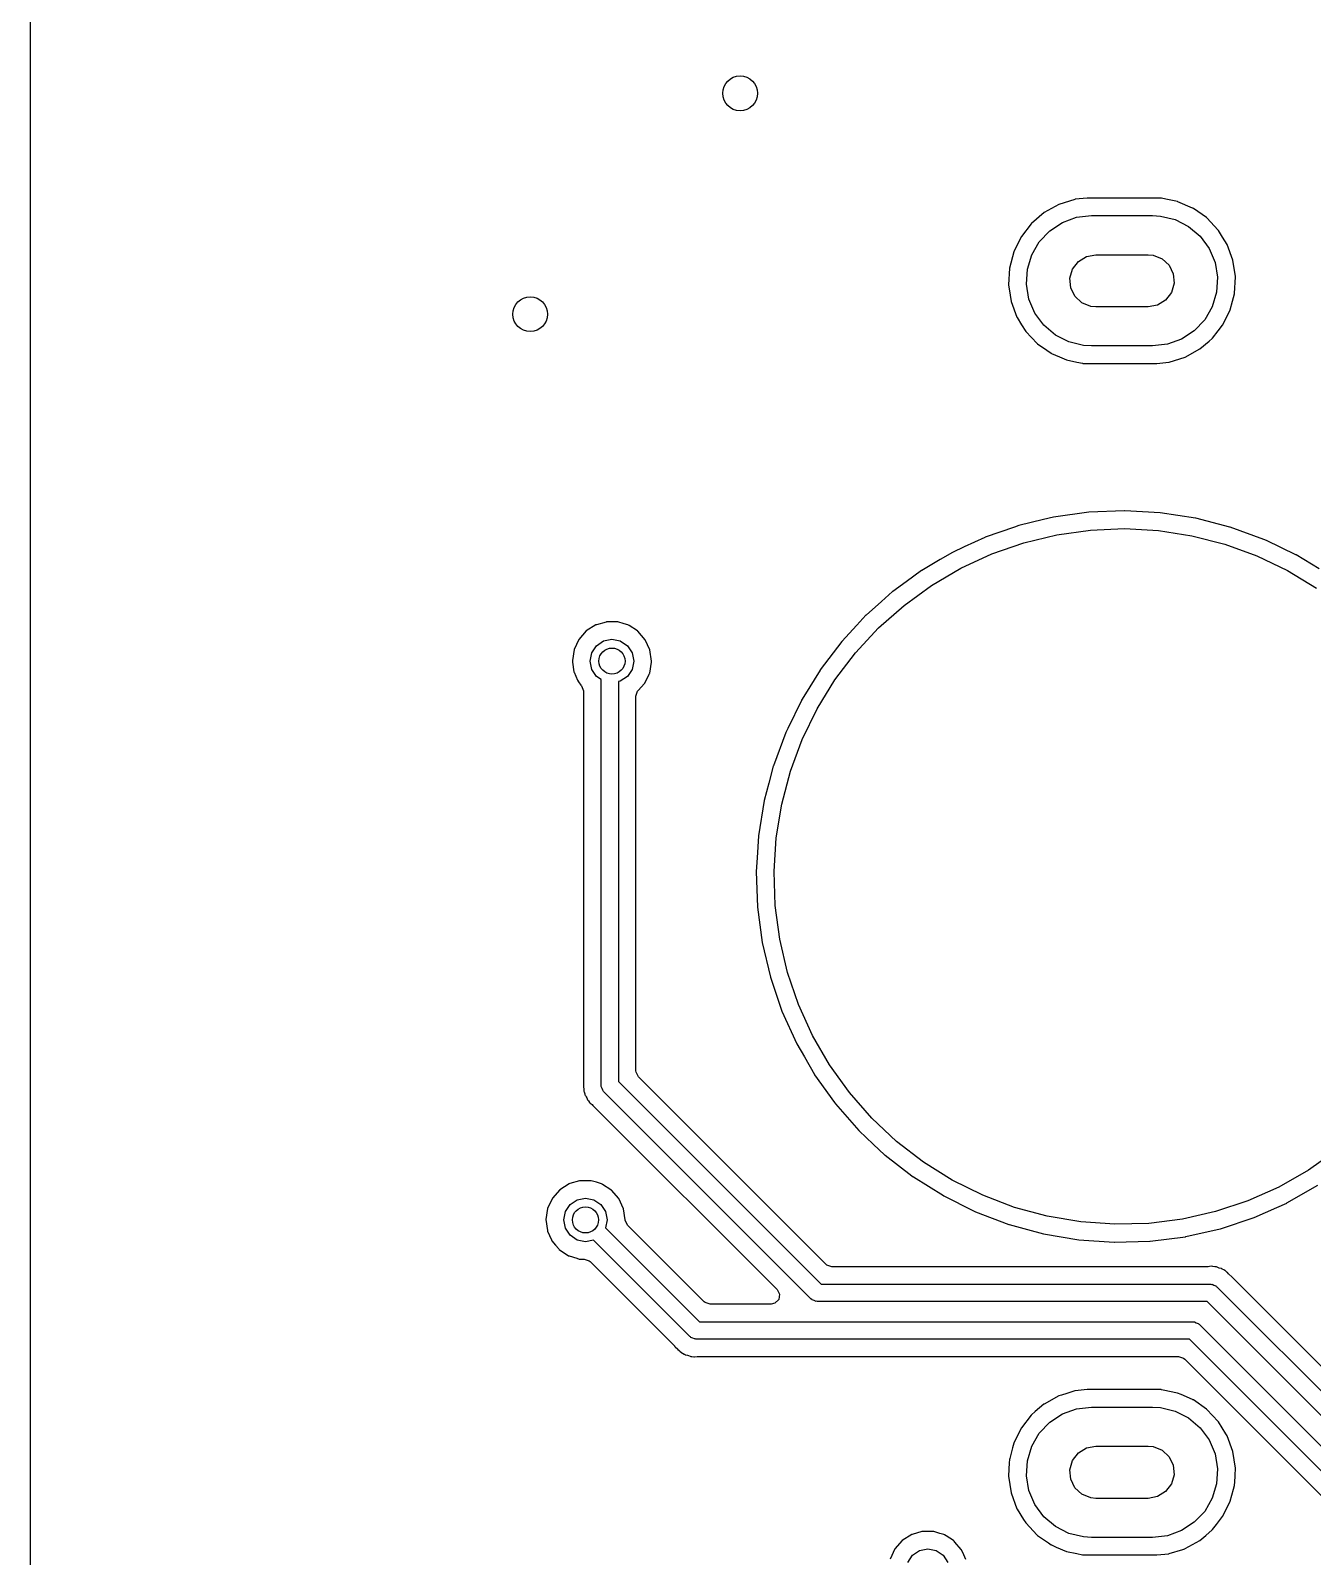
# Model space of a CAD drawing. Extents: x 0.04 to 2.01, y 0.04 to 5.04.
# Drawn here: x 0.037 to 0.618, y 2.222 to 2.912 of the extents above; entities that cross this region are included whole.
import ezdxf

# ---------------------------------------------------------------- set-up
doc = ezdxf.new("R2010")
doc.units = 0
doc.header["$MEASUREMENT"] = 0
doc.layers.add('BLACK', color=7, linetype='CONTINUOUS')

msp = doc.modelspace()

# ---------------------------------------------------------------- linework, layer by layer
at = {"layer": 'BLACK', "linetype": 'CONTINUOUS'}
for p, q in [((0.037421, 0.04722), (0.037421, 3.85916)), ((0.502899, 2.83379), (0.49625, 2.8301)), ((0.510153, 2.83606), (0.502899, 2.83379)), ((0.510349, 2.83608), (0.510153, 2.83606)), ((0.515718, 2.83662), (0.510349, 2.83608)), ((0.510349, 2.83608), (0.510349, 2.83608)), ((0.515719, 2.83662), (0.515718, 2.83662)), ((0.515817, 2.83663), (0.515719, 2.83662)), ((0.548958, 2.83663), (0.515817, 2.83663)), ((0.549207, 2.83662), (0.548958, 2.83663)), ((0.549354, 2.83659), (0.549207, 2.83662)), ((0.551341, 2.83618), (0.549354, 2.83659)), ((0.549354, 2.83659), (0.549354, 2.83659)), ((0.556649, 2.83507), (0.551341, 2.83618)), ((0.55683, 2.83499), (0.556649, 2.83507)), ((0.563445, 2.83213), (0.55683, 2.83499)), ((0.55683, 2.83499), (0.55683, 2.83499)), ((0.49625, 2.8301), (0.490477, 2.82515)), ((0.498776, 2.82187), (0.504495, 2.82561)), ((0.504495, 2.82561), (0.510924, 2.82795)), ((0.510924, 2.82795), (0.517717, 2.82874)), ((0.517717, 2.82874), (0.545276, 2.82874)), ((0.545276, 2.82874), (0.548925, 2.82851)), ((0.548925, 2.82851), (0.555568, 2.82689)), ((0.555568, 2.82689), (0.561659, 2.82378)), ((0.563626, 2.83205), (0.563445, 2.83213)), ((0.563445, 2.83213), (0.563445, 2.83213)), ((0.563788, 2.83193), (0.563626, 2.83205)), ((0.569692, 2.8278), (0.563788, 2.83193)), ((0.569854, 2.82769), (0.569692, 2.8278)), ((0.569692, 2.8278), (0.569692, 2.8278)), ((0.575077, 2.82216), (0.569854, 2.82769)), ((0.485818, 2.81915), (0.482461, 2.81232)), ((0.485939, 2.8193), (0.485818, 2.81915)), ((0.490356, 2.825), (0.485939, 2.8193)), ((0.485939, 2.8193), (0.485939, 2.8193)), ((0.490477, 2.82515), (0.490356, 2.825)), ((0.494073, 2.8169), (0.498776, 2.82187)), ((0.561659, 2.82378), (0.566871, 2.81935)), ((0.566871, 2.81935), (0.570924, 2.81384)), ((0.575181, 2.82199), (0.575077, 2.82216)), ((0.577058, 2.81897), (0.575181, 2.82199)), ((0.575181, 2.82199), (0.575181, 2.82199)), ((0.579083, 2.8157), (0.577058, 2.81897)), ((0.482461, 2.81232), (0.480545, 2.80497)), ((0.490638, 2.81099), (0.494073, 2.8169)), ((0.570924, 2.81384), (0.573602, 2.80755)), ((0.581708, 2.80857), (0.579083, 2.8157)), ((0.480545, 2.80497), (0.480147, 2.79738)), ((0.488656, 2.80444), (0.490638, 2.81099)), ((0.509133, 2.80452), (0.511751, 2.80796)), ((0.511751, 2.80796), (0.515433, 2.81023)), ((0.515433, 2.81023), (0.519685, 2.81102)), ((0.519685, 2.81102), (0.543307, 2.81102)), ((0.543307, 2.81102), (0.545601, 2.8108)), ((0.545601, 2.8108), (0.549618, 2.8092)), ((0.549618, 2.8092), (0.552789, 2.80625)), ((0.552789, 2.80625), (0.554689, 2.80237)), ((0.573602, 2.80755), (0.57476, 2.80081)), ((0.582546, 2.80302), (0.581708, 2.80857)), ((0.488232, 2.79762), (0.488656, 2.80444)), ((0.50793, 2.80037), (0.509133, 2.80452)), ((0.508304, 2.79606), (0.50793, 2.80037)), ((0.555062, 2.79806), (0.553859, 2.79391)), ((0.554689, 2.80237), (0.555062, 2.79806)), ((0.57476, 2.80081), (0.574336, 2.79398)), ((0.582447, 2.79346), (0.582845, 2.80105)), ((0.582809, 2.80129), (0.582546, 2.80302)), ((0.582845, 2.80105), (0.582809, 2.80129)), ((0.480147, 2.79738), (0.480177, 2.79718)), ((0.480177, 2.79718), (0.480421, 2.79556)), ((0.480177, 2.79718), (0.480177, 2.79718)), ((0.480421, 2.79556), (0.481284, 2.78986)), ((0.48939, 2.79088), (0.488232, 2.79762)), ((0.492068, 2.78458), (0.48939, 2.79088)), ((0.510203, 2.79217), (0.508304, 2.79606)), ((0.513374, 2.78923), (0.510203, 2.79217)), ((0.553859, 2.79391), (0.551241, 2.79046)), ((0.574336, 2.79398), (0.572354, 2.78744)), ((0.58156, 2.79005), (0.582397, 2.79327)), ((0.582397, 2.79327), (0.582447, 2.79346)), ((0.582397, 2.79327), (0.582397, 2.79327)), ((0.481284, 2.78986), (0.483909, 2.78272)), ((0.496121, 2.77907), (0.492068, 2.78458)), ((0.517391, 2.78763), (0.513374, 2.78923)), ((0.519685, 2.7874), (0.517391, 2.78763)), ((0.543307, 2.7874), (0.519685, 2.7874)), ((0.547559, 2.78819), (0.543307, 2.7874)), ((0.551241, 2.79046), (0.547559, 2.78819)), ((0.572354, 2.78744), (0.568919, 2.78152)), ((0.577174, 2.77928), (0.580531, 2.7861)), ((0.580531, 2.7861), (0.58156, 2.79005)), ((0.483909, 2.78272), (0.484013, 2.78256)), ((0.484013, 2.78256), (0.484013, 2.78256)), ((0.484013, 2.78256), (0.486044, 2.77928)), ((0.486044, 2.77928), (0.487915, 2.77626)), ((0.501333, 2.77465), (0.496121, 2.77907)), ((0.568919, 2.78152), (0.564216, 2.77656)), ((0.575033, 2.77652), (0.577053, 2.77912)), ((0.577053, 2.77912), (0.577054, 2.77912)), ((0.577054, 2.77912), (0.577174, 2.77928)), ((0.487915, 2.77626), (0.493139, 2.77074)), ((0.493139, 2.77074), (0.4933, 2.77063)), ((0.4933, 2.77063), (0.4933, 2.77063)), ((0.4933, 2.77063), (0.497407, 2.76775)), ((0.507424, 2.77154), (0.501333, 2.77465)), ((0.514067, 2.76991), (0.507424, 2.77154)), ((0.552068, 2.77048), (0.545276, 2.76969)), ((0.558497, 2.77281), (0.552068, 2.77048)), ((0.564216, 2.77656), (0.558497, 2.77281)), ((0.566743, 2.76833), (0.570959, 2.77194)), ((0.570959, 2.77194), (0.572365, 2.77314)), ((0.572365, 2.77314), (0.572515, 2.77327)), ((0.572365, 2.77314), (0.572365, 2.77314)), ((0.572515, 2.77327), (0.575033, 2.77652)), ((0.497407, 2.76775), (0.499366, 2.76638)), ((0.499366, 2.76638), (0.499547, 2.7663)), ((0.499547, 2.7663), (0.499547, 2.7663)), ((0.499547, 2.7663), (0.503162, 2.76474)), ((0.503162, 2.76474), (0.506343, 2.76336)), ((0.506343, 2.76336), (0.511094, 2.76237)), ((0.517717, 2.76969), (0.514067, 2.76991)), ((0.545276, 2.76969), (0.517717, 2.76969)), ((0.552839, 2.76237), (0.560093, 2.76464)), ((0.560093, 2.76464), (0.566743, 2.76833)), ((0.511094, 2.76237), (0.513638, 2.76184)), ((0.513638, 2.76184), (0.513638, 2.76184)), ((0.513638, 2.76184), (0.513785, 2.7618)), ((0.513785, 2.7618), (0.514034, 2.76179)), ((0.514034, 2.76179), (0.547176, 2.76179)), ((0.547176, 2.76179), (0.547274, 2.7618)), ((0.547274, 2.7618), (0.552643, 2.76235)), ((0.547274, 2.7618), (0.547274, 2.7618)), ((0.552643, 2.76235), (0.552839, 2.76237)), ((0.552643, 2.76235), (0.552643, 2.76235)), ((0.51649, 2.69442), (0.500471, 2.69217)), ((0.532652, 2.6951), (0.51649, 2.69442)), ((0.532747, 2.69509), (0.532652, 2.6951)), ((0.548708, 2.6942), (0.532747, 2.69509)), ((0.532747, 2.69509), (0.532747, 2.69509)), ((0.548803, 2.69419), (0.548708, 2.6942)), ((0.548708, 2.6942), (0.548708, 2.6942)), ((0.564789, 2.69172), (0.548803, 2.69419)), ((0.482897, 2.68772), (0.469561, 2.68308)), ((0.484748, 2.68836), (0.482897, 2.68772)), ((0.48484, 2.68839), (0.484748, 2.68836)), ((0.49598, 2.69108), (0.48484, 2.68839)), ((0.48484, 2.68839), (0.48484, 2.68839)), ((0.500471, 2.69217), (0.49598, 2.69108)), ((0.564881, 2.6917), (0.564789, 2.69172)), ((0.580366, 2.68772), (0.564881, 2.6917)), ((0.580457, 2.6877), (0.580366, 2.68772)), ((0.580366, 2.68772), (0.580366, 2.68772)), ((0.595658, 2.68216), (0.580457, 2.6877)), ((0.469385, 2.683), (0.460052, 2.67869)), ((0.469471, 2.68304), (0.469385, 2.683)), ((0.469561, 2.68308), (0.469471, 2.68304)), ((0.469561, 2.68308), (0.469561, 2.68308)), ((0.472503, 2.67554), (0.487033, 2.6806)), ((0.487033, 2.6806), (0.501987, 2.68422)), ((0.501987, 2.68422), (0.517223, 2.68636)), ((0.517223, 2.68636), (0.532595, 2.687)), ((0.532595, 2.687), (0.547957, 2.68615)), ((0.547957, 2.68615), (0.563162, 2.68379)), ((0.563162, 2.68379), (0.578064, 2.67997)), ((0.595745, 2.68212), (0.595658, 2.68216)), ((0.596865, 2.68159), (0.595745, 2.68212)), ((0.595745, 2.68212), (0.595745, 2.68212)), ((0.610247, 2.67517), (0.596865, 2.68159)), ((0.454787, 2.67626), (0.449164, 2.67296)), ((0.460052, 2.67869), (0.454787, 2.67626)), ((0.458536, 2.66909), (0.472503, 2.67554)), ((0.578064, 2.67997), (0.592522, 2.6747)), ((0.592522, 2.6747), (0.606398, 2.66805)), ((0.610328, 2.67512), (0.610247, 2.67517)), ((0.620738, 2.66882), (0.610328, 2.67512)), ((0.610328, 2.67512), (0.610328, 2.67512)), ((0.440757, 2.66802), (0.433729, 2.66291)), ((0.440758, 2.66802), (0.440757, 2.66802)), ((0.440834, 2.66807), (0.440758, 2.66802)), ((0.440916, 2.66812), (0.440834, 2.66807)), ((0.449164, 2.67296), (0.440916, 2.66812)), ((0.440916, 2.66812), (0.440916, 2.66812)), ((0.445266, 2.6613), (0.458536, 2.66909)), ((0.606398, 2.66805), (0.619558, 2.66008)), ((0.433729, 2.66291), (0.427747, 2.65857)), ((0.432818, 2.65226), (0.445266, 2.6613)), ((0.422655, 2.65404), (0.41565, 2.64783)), ((0.427676, 2.6585), (0.422655, 2.65404)), ((0.427747, 2.65857), (0.427676, 2.6585)), ((0.415586, 2.64776), (0.411426, 2.64326)), ((0.41565, 2.64783), (0.415586, 2.64776)), ((0.415586, 2.64776), (0.415586, 2.64776)), ((0.421313, 2.64204), (0.432818, 2.65226)), ((0.289009, 2.6407), (0.285646, 2.63689)), ((0.293305, 2.64341), (0.289009, 2.6407)), ((0.293572, 2.64349), (0.293305, 2.64341)), ((0.297923, 2.64473), (0.293572, 2.64349)), ((0.293572, 2.64349), (0.293572, 2.64349)), ((0.29819, 2.64481), (0.297923, 2.64473)), ((0.297923, 2.64473), (0.297923, 2.64473)), ((0.298468, 2.64481), (0.29819, 2.64481)), ((0.300254, 2.6448), (0.298468, 2.64481)), ((0.303271, 2.64478), (0.300254, 2.6448)), ((0.306186, 2.6439), (0.303271, 2.64478)), ((0.307872, 2.6434), (0.306186, 2.6439)), ((0.308138, 2.64332), (0.307872, 2.6434)), ((0.307872, 2.6434), (0.307872, 2.6434)), ((0.308371, 2.64317), (0.308138, 2.64332)), ((0.312168, 2.64071), (0.308371, 2.64317)), ((0.312401, 2.64056), (0.312168, 2.64071)), ((0.312168, 2.64071), (0.312168, 2.64071)), ((0.315718, 2.63671), (0.312401, 2.64056)), ((0.411426, 2.64326), (0.404659, 2.63596)), ((0.410859, 2.63075), (0.421313, 2.64204)), ((0.283486, 2.63229), (0.282705, 2.62727)), ((0.285646, 2.63689), (0.283486, 2.63229)), ((0.291529, 2.63082), (0.293662, 2.63401)), ((0.293662, 2.63401), (0.296855, 2.63615)), ((0.296855, 2.63615), (0.300622, 2.6369)), ((0.300622, 2.6369), (0.304389, 2.63615)), ((0.304389, 2.63615), (0.307582, 2.63401)), ((0.307582, 2.63401), (0.309715, 2.63082)), ((0.31782, 2.63208), (0.315718, 2.63671)), ((0.318541, 2.62706), (0.31782, 2.63208)), ((0.404602, 2.63588), (0.396859, 2.62568)), ((0.404659, 2.63596), (0.404602, 2.63588)), ((0.404602, 2.63588), (0.404602, 2.63588)), ((0.282705, 2.62727), (0.282741, 2.627)), ((0.282741, 2.627), (0.282741, 2.627)), ((0.282741, 2.627), (0.282791, 2.62662)), ((0.282791, 2.62662), (0.283364, 2.62224)), ((0.29078, 2.62706), (0.291529, 2.63082)), ((0.291529, 2.62329), (0.29078, 2.62706)), ((0.309715, 2.63082), (0.310465, 2.62706)), ((0.310465, 2.62706), (0.309715, 2.62329)), ((0.317692, 2.62161), (0.318535, 2.62662)), ((0.318535, 2.62662), (0.318541, 2.62706)), ((0.396859, 2.62568), (0.394879, 2.62307)), ((0.401557, 2.6185), (0.410859, 2.63075)), ((0.283364, 2.62224), (0.283475, 2.62198)), ((0.283475, 2.62198), (0.283475, 2.62198)), ((0.283475, 2.62198), (0.285045, 2.61842)), ((0.285045, 2.61842), (0.28541, 2.61759)), ((0.293662, 2.6201), (0.291529, 2.62329)), ((0.295685, 2.61874), (0.293662, 2.6201)), ((0.295685, 2.43506), (0.295685, 2.61874)), ((0.307582, 2.6201), (0.304389, 2.61796)), ((0.309715, 2.62329), (0.307582, 2.6201)), ((0.315477, 2.61704), (0.317429, 2.62106)), ((0.317429, 2.62106), (0.317571, 2.62136)), ((0.317571, 2.62136), (0.317692, 2.62161)), ((0.317571, 2.62136), (0.317571, 2.62136)), ((0.394829, 2.62299), (0.387471, 2.61103)), ((0.393495, 2.60539), (0.401557, 2.6185)), ((0.394879, 2.62307), (0.394829, 2.62299)), ((0.28541, 2.61759), (0.286564, 2.61621)), ((0.286564, 2.61621), (0.286877, 2.61584)), ((0.286877, 2.61584), (0.287782, 2.61361)), ((0.287782, 2.61361), (0.287791, 2.61333)), ((0.287791, 2.61333), (0.287791, 2.43716)), ((0.304389, 2.61796), (0.303559, 2.6178)), ((0.303559, 2.6178), (0.303559, 2.43669)), ((0.311453, 2.61109), (0.312197, 2.61338)), ((0.312197, 2.61338), (0.312461, 2.6137)), ((0.312461, 2.6137), (0.315291, 2.61683)), ((0.315291, 2.61683), (0.315477, 2.61704)), ((0.315291, 2.61683), (0.315291, 2.61683)), ((0.311453, 2.44157), (0.311453, 2.61109)), ((0.386361, 2.60921), (0.380211, 2.5966)), ((0.386403, 2.60929), (0.386361, 2.60921)), ((0.386361, 2.60921), (0.386361, 2.60921)), ((0.387471, 2.61103), (0.386403, 2.60929)), ((0.38675, 2.59157), (0.393495, 2.60539)), ((0.379312, 2.59475), (0.373673, 2.57959)), ((0.380211, 2.5966), (0.379312, 2.59475)), ((0.381387, 2.57714), (0.38675, 2.59157)), ((0.373649, 2.5795), (0.371594, 2.57172)), ((0.373673, 2.57959), (0.373649, 2.5795)), ((0.373649, 2.5795), (0.373649, 2.5795)), ((0.377457, 2.56227), (0.381387, 2.57714)), ((0.371594, 2.57172), (0.369541, 2.56395)), ((0.369541, 2.56395), (0.366954, 2.54798)), ((0.374997, 2.54708), (0.377457, 2.56227)), ((0.366948, 2.54789), (0.366326, 2.538)), ((0.366949, 2.54789), (0.366948, 2.54789)), ((0.366954, 2.54798), (0.366949, 2.54789)), ((0.374031, 2.53173), (0.374997, 2.54708)), ((0.366326, 2.538), (0.365939, 2.53184)), ((0.365939, 2.53184), (0.366503, 2.51567)), ((0.374568, 2.51635), (0.374031, 2.53173)), ((0.366503, 2.51567), (0.368643, 2.49964)), ((0.376603, 2.5011), (0.374568, 2.51635)), ((0.380116, 2.48612), (0.376603, 2.5011)), ((0.368643, 2.49964), (0.372337, 2.48389)), ((0.372337, 2.48389), (0.37755, 2.46858)), ((0.385075, 2.47156), (0.380116, 2.48612)), ((0.37755, 2.46858), (0.384232, 2.45384)), ((0.391431, 2.45754), (0.385075, 2.47156)), ((0.384232, 2.45384), (0.38428, 2.45376)), ((0.38428, 2.45376), (0.38428, 2.45376)), ((0.38428, 2.45376), (0.387706, 2.44783)), ((0.399123, 2.44422), (0.391431, 2.45754)), ((0.387706, 2.44783), (0.392321, 2.43984)), ((0.311501, 2.44096), (0.311453, 2.44157)), ((0.312594, 2.43881), (0.311501, 2.44096)), ((0.397381, 2.35403), (0.312594, 2.43881)), ((0.392321, 2.43984), (0.392376, 2.43976)), ((0.392376, 2.43976), (0.392376, 2.43976)), ((0.392376, 2.43976), (0.401306, 2.42728)), ((0.40808, 2.43171), (0.399123, 2.44422)), ((0.287779, 2.437), (0.287716, 2.43681)), ((0.287716, 2.43681), (0.287729, 2.43645)), ((0.287729, 2.43645), (0.287789, 2.43487)), ((0.287791, 2.43716), (0.287779, 2.437)), ((0.287789, 2.43487), (0.287791, 2.43472)), ((0.287791, 2.43472), (0.287791, 2.43395)), ((0.287791, 2.43395), (0.287824, 2.43378)), ((0.287824, 2.43378), (0.287837, 2.43358)), ((0.287837, 2.43358), (0.287881, 2.43241)), ((0.287881, 2.43241), (0.288023, 2.43208)), ((0.288023, 2.43208), (0.288023, 2.43208)), ((0.288023, 2.43208), (0.28806, 2.43199)), ((0.28806, 2.43199), (0.28831, 2.43117)), ((0.295783, 2.43475), (0.295685, 2.43506)), ((0.295734, 2.43444), (0.295783, 2.43475)), ((0.296152, 2.43362), (0.295734, 2.43444)), ((0.296437, 2.43274), (0.296152, 2.43362)), ((0.296694, 2.43255), (0.296437, 2.43274)), ((0.296838, 2.43227), (0.296694, 2.43255)), ((0.390838, 2.33827), (0.296838, 2.43227)), ((0.303559, 2.43669), (0.395253, 2.34499)), ((0.418214, 2.42013), (0.40808, 2.43171)), ((0.28831, 2.43117), (0.288393, 2.43072)), ((0.288393, 2.43072), (0.288582, 2.43042)), ((0.288582, 2.43042), (0.288944, 2.42983)), ((0.288944, 2.42983), (0.289207, 2.42932)), ((0.289207, 2.42932), (0.289621, 2.42836)), ((0.289621, 2.42836), (0.289779, 2.42817)), ((0.289779, 2.42817), (0.28995, 2.428)), ((0.28995, 2.428), (0.290512, 2.42728)), ((0.290512, 2.42728), (0.290706, 2.42697)), ((0.290706, 2.42697), (0.291621, 2.42627)), ((0.291621, 2.42627), (0.292017, 2.42593)), ((0.292017, 2.42593), (0.375406, 2.34254)), ((0.401306, 2.42728), (0.401737, 2.42668)), ((0.401737, 2.42668), (0.412392, 2.41451)), ((0.42943, 2.4096), (0.418214, 2.42013)), ((0.412392, 2.41451), (0.412462, 2.41445)), ((0.412462, 2.41445), (0.412462, 2.41445)), ((0.412462, 2.41445), (0.418878, 2.40842)), ((0.418878, 2.40842), (0.424185, 2.40344)), ((0.44162, 2.40021), (0.42943, 2.4096)), ((0.628451, 2.40543), (0.615878, 2.39656)), ((0.424185, 2.40344), (0.42426, 2.40338)), ((0.42426, 2.40338), (0.42426, 2.40338)), ((0.42426, 2.40338), (0.43636, 2.39406)), ((0.454668, 2.39206), (0.44162, 2.40021)), ((0.281305, 2.39041), (0.277009, 2.3877)), ((0.281572, 2.39049), (0.281305, 2.39041)), ((0.285923, 2.39173), (0.281572, 2.39049)), ((0.281572, 2.39049), (0.281572, 2.39049)), ((0.28619, 2.39181), (0.285923, 2.39173)), ((0.285923, 2.39173), (0.285923, 2.39173)), ((0.286468, 2.39181), (0.28619, 2.39181)), ((0.288254, 2.3918), (0.286468, 2.39181)), ((0.291271, 2.39178), (0.288254, 2.3918)), ((0.293577, 2.39109), (0.291271, 2.39178)), ((0.295872, 2.3904), (0.293577, 2.39109)), ((0.296138, 2.39032), (0.295872, 2.3904)), ((0.295872, 2.3904), (0.295872, 2.3904)), ((0.296371, 2.39017), (0.296138, 2.39032)), ((0.300168, 2.38771), (0.296371, 2.39017)), ((0.43636, 2.39406), (0.437001, 2.39357)), ((0.437001, 2.39357), (0.437082, 2.39352)), ((0.437082, 2.39352), (0.450639, 2.38505)), ((0.468449, 2.38522), (0.454668, 2.39206)), ((0.615878, 2.39656), (0.6025, 2.38896)), ((0.273646, 2.38389), (0.271486, 2.37929)), ((0.277009, 2.3877), (0.273646, 2.38389)), ((0.284855, 2.38315), (0.288622, 2.3839)), ((0.288622, 2.3839), (0.292389, 2.38315)), ((0.300401, 2.38756), (0.300168, 2.38771)), ((0.300168, 2.38771), (0.300168, 2.38771)), ((0.303718, 2.38371), (0.300401, 2.38756)), ((0.30582, 2.37908), (0.303718, 2.38371)), ((0.450639, 2.38505), (0.450639, 2.38505)), ((0.450639, 2.38505), (0.450719, 2.38499)), ((0.450719, 2.38499), (0.450805, 2.38495)), ((0.450805, 2.38495), (0.450805, 2.38495)), ((0.450805, 2.38495), (0.464328, 2.37824)), ((0.482832, 2.37975), (0.468449, 2.38522)), ((0.6025, 2.38896), (0.588445, 2.3827)), ((0.606149, 2.38174), (0.620215, 2.38973)), ((0.271486, 2.37929), (0.270705, 2.37427)), ((0.27878, 2.37406), (0.279529, 2.37782)), ((0.279529, 2.37782), (0.281662, 2.38101)), ((0.281662, 2.38101), (0.284855, 2.38315)), ((0.292389, 2.38315), (0.295582, 2.38101)), ((0.295582, 2.38101), (0.297715, 2.37782)), ((0.297715, 2.37782), (0.298465, 2.37406)), ((0.306541, 2.37406), (0.30582, 2.37908)), ((0.464328, 2.37824), (0.465209, 2.3778)), ((0.465209, 2.3778), (0.480331, 2.37206)), ((0.497679, 2.37572), (0.482832, 2.37975)), ((0.573846, 2.37785), (0.558842, 2.37444)), ((0.588445, 2.3827), (0.573846, 2.37785)), ((0.591371, 2.37516), (0.60162, 2.37972)), ((0.60162, 2.37972), (0.606063, 2.3817)), ((0.606063, 2.3817), (0.606149, 2.38174)), ((0.606063, 2.3817), (0.606063, 2.3817)), ((0.270705, 2.37427), (0.271364, 2.36924)), ((0.279529, 2.37029), (0.27878, 2.37406)), ((0.281662, 2.3671), (0.279529, 2.37029)), ((0.298465, 2.37406), (0.297755, 2.37049)), ((0.297755, 2.37049), (0.340253, 2.32799)), ((0.30654, 2.37404), (0.306541, 2.37406)), ((0.306555, 2.37391), (0.30654, 2.37404)), ((0.307649, 2.37176), (0.306555, 2.37391)), ((0.342381, 2.33703), (0.307649, 2.37176)), ((0.480331, 2.37206), (0.480422, 2.37203)), ((0.480422, 2.37203), (0.480422, 2.37203)), ((0.480422, 2.37203), (0.48879, 2.36976)), ((0.48879, 2.36976), (0.495942, 2.36782)), ((0.51285, 2.37316), (0.497679, 2.37572)), ((0.528198, 2.37208), (0.51285, 2.37316)), ((0.543578, 2.37251), (0.528198, 2.37208)), ((0.558842, 2.37444), (0.543578, 2.37251)), ((0.560341, 2.36649), (0.57593, 2.37003)), ((0.57593, 2.37003), (0.576022, 2.37005)), ((0.57593, 2.37003), (0.57593, 2.37003)), ((0.576022, 2.37005), (0.591371, 2.37516)), ((0.271364, 2.36924), (0.271475, 2.36898)), ((0.271475, 2.36898), (0.271475, 2.36898)), ((0.271475, 2.36898), (0.273178, 2.36511)), ((0.273178, 2.36511), (0.27341, 2.36459)), ((0.27341, 2.36459), (0.275044, 2.36264)), ((0.275044, 2.36264), (0.2765, 2.36091)), ((0.284855, 2.36496), (0.281662, 2.3671)), ((0.288622, 2.36421), (0.284855, 2.36496)), ((0.292188, 2.36492), (0.288622, 2.36421)), ((0.335838, 2.32127), (0.292188, 2.36492)), ((0.495942, 2.36782), (0.511891, 2.36512)), ((0.511891, 2.36512), (0.511986, 2.36511)), ((0.511986, 2.36511), (0.511986, 2.36511)), ((0.511986, 2.36511), (0.527934, 2.364)), ((0.527934, 2.364), (0.527934, 2.364)), ((0.527934, 2.364), (0.528029, 2.36399)), ((0.528029, 2.36399), (0.528123, 2.36399)), ((0.528123, 2.36399), (0.528124, 2.36399)), ((0.528124, 2.36399), (0.544103, 2.36444)), ((0.544103, 2.36444), (0.544104, 2.36444)), ((0.544104, 2.36444), (0.544199, 2.36444)), ((0.544199, 2.36444), (0.560248, 2.36647)), ((0.560248, 2.36647), (0.56034, 2.36649)), ((0.56034, 2.36649), (0.560341, 2.36649)), ((0.2765, 2.36091), (0.2765, 2.36091)), ((0.2765, 2.36091), (0.276679, 2.3607)), ((0.276679, 2.3607), (0.280908, 2.35788)), ((0.280908, 2.35788), (0.281173, 2.3578)), ((0.281173, 2.3578), (0.281173, 2.3578)), ((0.281173, 2.3578), (0.284731, 2.35669)), ((0.284731, 2.35669), (0.285757, 2.35637)), ((0.285757, 2.35637), (0.287094, 2.35634)), ((0.287094, 2.35634), (0.288078, 2.35632)), ((0.288078, 2.35632), (0.290355, 2.35554)), ((0.290355, 2.35554), (0.290762, 2.35518)), ((0.290762, 2.35518), (0.328767, 2.31718)), ((0.397846, 2.35363), (0.397381, 2.35403)), ((0.400137, 2.35289), (0.397846, 2.35363)), ((0.570546, 2.35289), (0.400137, 2.35289)), ((0.571071, 2.35292), (0.570546, 2.35289)), ((0.57221, 2.35308), (0.571071, 2.35292)), ((0.57256, 2.35299), (0.57221, 2.35308)), ((0.572569, 2.35299), (0.57256, 2.35299)), ((0.57256, 2.35299), (0.57256, 2.35299)), ((0.573469, 2.35289), (0.572569, 2.35299)), ((0.573712, 2.35289), (0.573469, 2.35289)), ((0.57396, 2.35286), (0.573712, 2.35289)), ((0.574215, 2.35276), (0.57396, 2.35286)), ((0.574934, 2.35247), (0.574215, 2.35276)), ((0.574215, 2.35276), (0.574215, 2.35276)), ((0.575478, 2.3523), (0.574934, 2.35247)), ((0.576498, 2.35206), (0.575478, 2.3523)), ((0.576795, 2.35186), (0.576498, 2.35206)), ((0.576872, 2.3518), (0.576795, 2.35186)), ((0.576795, 2.35186), (0.576795, 2.35186)), ((0.577632, 2.3514), (0.576872, 2.3518)), ((0.578053, 2.35123), (0.577632, 2.3514)), ((0.578317, 2.35098), (0.578053, 2.35123)), ((0.578909, 2.35043), (0.578317, 2.35098)), ((0.579064, 2.3503), (0.578909, 2.35043)), ((0.57921, 2.3502), (0.579064, 2.3503)), ((0.579752, 2.34966), (0.57921, 2.3502)), ((0.579857, 2.34955), (0.579752, 2.34966)), ((0.581284, 2.34823), (0.579857, 2.34955)), ((0.375406, 2.34254), (0.3765, 2.34039)), ((0.395253, 2.34499), (0.571622, 2.34499)), ((0.571622, 2.34499), (0.571924, 2.34489)), ((0.571924, 2.34489), (0.572238, 2.34494)), ((0.572238, 2.34494), (0.573059, 2.34453)), ((0.573059, 2.34453), (0.573936, 2.34424)), ((0.573936, 2.34424), (0.574123, 2.34398)), ((0.574123, 2.34398), (0.574406, 2.34384)), ((0.574406, 2.34384), (0.655253, 2.26299)), ((0.581371, 2.34805), (0.581284, 2.34823)), ((0.581477, 2.34793), (0.581371, 2.34805)), ((0.633845, 2.29556), (0.581477, 2.34793)), ((0.342846, 2.33663), (0.342381, 2.33703)), ((0.345137, 2.33589), (0.342846, 2.33663)), ((0.37265, 2.33589), (0.345137, 2.33589)), ((0.37442, 2.33631), (0.37265, 2.33589)), ((0.376123, 2.33801), (0.37442, 2.33631)), ((0.3765, 2.34039), (0.376123, 2.33801)), ((0.391121, 2.33813), (0.390838, 2.33827)), ((0.391308, 2.33787), (0.391121, 2.33813)), ((0.392185, 2.33759), (0.391308, 2.33787)), ((0.393006, 2.33717), (0.392185, 2.33759)), ((0.39332, 2.33722), (0.393006, 2.33717)), ((0.393622, 2.33712), (0.39332, 2.33722)), ((0.569991, 2.33712), (0.393622, 2.33712)), ((0.650838, 2.25627), (0.569991, 2.33712)), ((0.340253, 2.32799), (0.563622, 2.32799)), ((0.563622, 2.32799), (0.563924, 2.32789)), ((0.563924, 2.32789), (0.564238, 2.32794)), ((0.564238, 2.32794), (0.565059, 2.32753)), ((0.336121, 2.32113), (0.335838, 2.32127)), ((0.336308, 2.32087), (0.336121, 2.32113)), ((0.565059, 2.32753), (0.565936, 2.32724)), ((0.565936, 2.32724), (0.566123, 2.32698)), ((0.566123, 2.32698), (0.566406, 2.32684)), ((0.566406, 2.32684), (0.650253, 2.24299)), ((0.328767, 2.31718), (0.328873, 2.31706)), ((0.328873, 2.31706), (0.32896, 2.31688)), ((0.32896, 2.31688), (0.329224, 2.31663)), ((0.329224, 2.31663), (0.330386, 2.31556)), ((0.330386, 2.31556), (0.330491, 2.31545)), ((0.330491, 2.31545), (0.331034, 2.31491)), ((0.331034, 2.31491), (0.331181, 2.31481)), ((0.331181, 2.31481), (0.331335, 2.31468)), ((0.331335, 2.31468), (0.332191, 2.31388)), ((0.337185, 2.32059), (0.336308, 2.32087)), ((0.338006, 2.32017), (0.337185, 2.32059)), ((0.33832, 2.32022), (0.338006, 2.32017)), ((0.338622, 2.32012), (0.33832, 2.32022)), ((0.561991, 2.32012), (0.338622, 2.32012)), ((0.645838, 2.23627), (0.561991, 2.32012)), ((0.332191, 2.31388), (0.332525, 2.31375)), ((0.332525, 2.31375), (0.332525, 2.31375)), ((0.332525, 2.31375), (0.332612, 2.31371)), ((0.332612, 2.31371), (0.333372, 2.31331)), ((0.333372, 2.31331), (0.333449, 2.31326)), ((0.333449, 2.31326), (0.333449, 2.31325)), ((0.333449, 2.31325), (0.333746, 2.31305)), ((0.333746, 2.31305), (0.334096, 2.31297)), ((0.334096, 2.31297), (0.334096, 2.31297)), ((0.334096, 2.31297), (0.334766, 2.31281)), ((0.334766, 2.31281), (0.33531, 2.31264)), ((0.33531, 2.31264), (0.336029, 2.31235)), ((0.336029, 2.31235), (0.336029, 2.31235)), ((0.336029, 2.31235), (0.336284, 2.31225)), ((0.336284, 2.31225), (0.336532, 2.31222)), ((0.336532, 2.31222), (0.336775, 2.31222)), ((0.336775, 2.31222), (0.337675, 2.31212)), ((0.337675, 2.31212), (0.337684, 2.31212)), ((0.337684, 2.31212), (0.337684, 2.31212)), ((0.337684, 2.31212), (0.338034, 2.31203)), ((0.338034, 2.31203), (0.339173, 2.31219)), ((0.339173, 2.31219), (0.339698, 2.31222)), ((0.339698, 2.31222), (0.557107, 2.31222)), ((0.557107, 2.31222), (0.559398, 2.31148)), ((0.559398, 2.31148), (0.559863, 2.31108)), ((0.559863, 2.31108), (0.638767, 2.23218)), ((0.502899, 2.29442), (0.49625, 2.29073)), ((0.504065, 2.29478), (0.502899, 2.29442)), ((0.506563, 2.29556), (0.504065, 2.29478)), ((0.510153, 2.29669), (0.506563, 2.29556)), ((0.510349, 2.29671), (0.510153, 2.29669)), ((0.515718, 2.29725), (0.510349, 2.29671)), ((0.510349, 2.29671), (0.510349, 2.29671)), ((0.515719, 2.29725), (0.515718, 2.29725)), ((0.515817, 2.29726), (0.515719, 2.29725)), ((0.548958, 2.29726), (0.515817, 2.29726)), ((0.549207, 2.29725), (0.548958, 2.29726)), ((0.549354, 2.29722), (0.549207, 2.29725)), ((0.550077, 2.29707), (0.549354, 2.29722)), ((0.549354, 2.29722), (0.549354, 2.29722)), ((0.556649, 2.2957), (0.550077, 2.29707)), ((0.558278, 2.29499), (0.556649, 2.2957)), ((0.563445, 2.29276), (0.558278, 2.29499)), ((0.492246, 2.2873), (0.490477, 2.28578)), ((0.4961, 2.2906), (0.492246, 2.2873)), ((0.49625, 2.29073), (0.4961, 2.2906)), ((0.504495, 2.28624), (0.510924, 2.28858)), ((0.510924, 2.28858), (0.517717, 2.28937)), ((0.517717, 2.28937), (0.545276, 2.28937)), ((0.545276, 2.28937), (0.548925, 2.28914)), ((0.548925, 2.28914), (0.555568, 2.28752)), ((0.555568, 2.28752), (0.561659, 2.28441)), ((0.563626, 2.29268), (0.563445, 2.29276)), ((0.563445, 2.29276), (0.563445, 2.29276)), ((0.563788, 2.29256), (0.563626, 2.29268)), ((0.569692, 2.28843), (0.563788, 2.29256)), ((0.569854, 2.28832), (0.569692, 2.28843)), ((0.569692, 2.28843), (0.569692, 2.28843)), ((0.575077, 2.28279), (0.569854, 2.28832)), ((0.485818, 2.27978), (0.482461, 2.27295)), ((0.485939, 2.27993), (0.485818, 2.27978)), ((0.490356, 2.28563), (0.485939, 2.27993)), ((0.485939, 2.27993), (0.485939, 2.27993)), ((0.490477, 2.28578), (0.490356, 2.28563)), ((0.494073, 2.27753), (0.498776, 2.2825)), ((0.498776, 2.2825), (0.504495, 2.28624)), ((0.561659, 2.28441), (0.566871, 2.27998)), ((0.566871, 2.27998), (0.570924, 2.27447)), ((0.575181, 2.28262), (0.575077, 2.28279)), ((0.578534, 2.27722), (0.575181, 2.28262)), ((0.575181, 2.28262), (0.575181, 2.28262)), ((0.482461, 2.27295), (0.481923, 2.27089)), ((0.490638, 2.27162), (0.494073, 2.27753)), ((0.570924, 2.27447), (0.573602, 2.26818)), ((0.579083, 2.27633), (0.578534, 2.27722)), ((0.581708, 2.2692), (0.579083, 2.27633)), ((0.480656, 2.26602), (0.480545, 2.2656)), ((0.481923, 2.27089), (0.480656, 2.26602)), ((0.488656, 2.26507), (0.490638, 2.27162)), ((0.509133, 2.26515), (0.511751, 2.26859)), ((0.511751, 2.26859), (0.515433, 2.27086)), ((0.515433, 2.27086), (0.519685, 2.27165)), ((0.519685, 2.27165), (0.543307, 2.27165)), ((0.543307, 2.27165), (0.545601, 2.27143)), ((0.545601, 2.27143), (0.549618, 2.26983)), ((0.549618, 2.26983), (0.552789, 2.26688)), ((0.552789, 2.26688), (0.554689, 2.263)), ((0.573602, 2.26818), (0.57476, 2.26144)), ((0.582845, 2.26168), (0.581708, 2.2692)), ((0.480472, 2.2642), (0.480147, 2.25801)), ((0.480535, 2.2654), (0.480472, 2.2642)), ((0.480545, 2.2656), (0.480535, 2.2654)), ((0.480535, 2.2654), (0.480535, 2.2654)), ((0.488232, 2.25825), (0.488656, 2.26507)), ((0.50793, 2.261), (0.509133, 2.26515)), ((0.508304, 2.25669), (0.50793, 2.261)), ((0.554689, 2.263), (0.555062, 2.25869)), ((0.57476, 2.26144), (0.574336, 2.25461)), ((0.582669, 2.25833), (0.582845, 2.26168)), ((0.480147, 2.25801), (0.481284, 2.25049)), ((0.48939, 2.25151), (0.488232, 2.25825)), ((0.510203, 2.2528), (0.508304, 2.25669)), ((0.513374, 2.24986), (0.510203, 2.2528)), ((0.553859, 2.25454), (0.551241, 2.25109)), ((0.555062, 2.25869), (0.553859, 2.25454)), ((0.574336, 2.25461), (0.572354, 2.24807)), ((0.580531, 2.24673), (0.581965, 2.25224)), ((0.581965, 2.25224), (0.582397, 2.2539)), ((0.582397, 2.2539), (0.582447, 2.25409)), ((0.582397, 2.2539), (0.582397, 2.2539)), ((0.582447, 2.25409), (0.582504, 2.25517)), ((0.582504, 2.25517), (0.582669, 2.25833)), ((0.481284, 2.25049), (0.483909, 2.24335)), ((0.492068, 2.24521), (0.48939, 2.25151)), ((0.496121, 2.2397), (0.492068, 2.24521)), ((0.517391, 2.24826), (0.513374, 2.24986)), ((0.519685, 2.24803), (0.517391, 2.24826)), ((0.543307, 2.24803), (0.519685, 2.24803)), ((0.547559, 2.24882), (0.543307, 2.24803)), ((0.551241, 2.25109), (0.547559, 2.24882)), ((0.572354, 2.24807), (0.568919, 2.24215)), ((0.577174, 2.23991), (0.580531, 2.24673)), ((0.483909, 2.24335), (0.484013, 2.24319)), ((0.484013, 2.24319), (0.484013, 2.24319)), ((0.484013, 2.24319), (0.486918, 2.2385)), ((0.486918, 2.2385), (0.487915, 2.23689)), ((0.501333, 2.23528), (0.496121, 2.2397)), ((0.568919, 2.24215), (0.564216, 2.23719)), ((0.574322, 2.23623), (0.577053, 2.23975)), ((0.577053, 2.23975), (0.577054, 2.23975)), ((0.577054, 2.23975), (0.577174, 2.23991)), ((0.436305, 2.23163), (0.432009, 2.22892)), ((0.436572, 2.23171), (0.436305, 2.23163)), ((0.440923, 2.23295), (0.436572, 2.23171)), ((0.436572, 2.23171), (0.436572, 2.23171)), ((0.44119, 2.23303), (0.440923, 2.23295)), ((0.440923, 2.23295), (0.440923, 2.23295)), ((0.441468, 2.23303), (0.44119, 2.23303)), ((0.443254, 2.23302), (0.441468, 2.23303)), ((0.446271, 2.233), (0.443254, 2.23302)), ((0.449007, 2.23218), (0.446271, 2.233)), ((0.450872, 2.23162), (0.449007, 2.23218)), ((0.451138, 2.23154), (0.450872, 2.23162)), ((0.450872, 2.23162), (0.450872, 2.23162)), ((0.451891, 2.23105), (0.451138, 2.23154)), ((0.487915, 2.23689), (0.493139, 2.23137)), ((0.493139, 2.23137), (0.4933, 2.23126)), ((0.4933, 2.23126), (0.4933, 2.23126)), ((0.4933, 2.23126), (0.498198, 2.22783)), ((0.507424, 2.23217), (0.501333, 2.23528)), ((0.514067, 2.23054), (0.507424, 2.23217)), ((0.558497, 2.23344), (0.552068, 2.23111)), ((0.564216, 2.23719), (0.558497, 2.23344)), ((0.566743, 2.22896), (0.569426, 2.23126)), ((0.569426, 2.23126), (0.572365, 2.23377)), ((0.572365, 2.23377), (0.572515, 2.2339)), ((0.572365, 2.23377), (0.572365, 2.23377)), ((0.572515, 2.2339), (0.574322, 2.23623)), ((0.428646, 2.22511), (0.426486, 2.22051)), ((0.432009, 2.22892), (0.428646, 2.22511)), ((0.436662, 2.22224), (0.439855, 2.22437)), ((0.439855, 2.22437), (0.443622, 2.22512)), ((0.443622, 2.22512), (0.447389, 2.22437)), ((0.447389, 2.22437), (0.450582, 2.22224)), ((0.455168, 2.22893), (0.451891, 2.23105)), ((0.455401, 2.22878), (0.455168, 2.22893)), ((0.455168, 2.22893), (0.455168, 2.22893)), ((0.455583, 2.22857), (0.455401, 2.22878)), ((0.455852, 2.22826), (0.455583, 2.22857)), ((0.455583, 2.22857), (0.455583, 2.22857)), ((0.458718, 2.22493), (0.455852, 2.22826)), ((0.458833, 2.22468), (0.458718, 2.22493)), ((0.459852, 2.22243), (0.458833, 2.22468)), ((0.458833, 2.22468), (0.458833, 2.22468)), ((0.498198, 2.22783), (0.499366, 2.22701)), ((0.499366, 2.22701), (0.499547, 2.22693)), ((0.499547, 2.22693), (0.499547, 2.22693)), ((0.499547, 2.22693), (0.501757, 2.22597)), ((0.501757, 2.22597), (0.506343, 2.22399)), ((0.517717, 2.23031), (0.514067, 2.23054)), ((0.545276, 2.23031), (0.517717, 2.23031)), ((0.552068, 2.23111), (0.545276, 2.23031)), ((0.552839, 2.223), (0.559007, 2.22493)), ((0.559007, 2.22493), (0.559905, 2.22521)), ((0.559905, 2.22521), (0.560093, 2.22527)), ((0.559905, 2.22521), (0.559905, 2.22521)), ((0.560093, 2.22527), (0.566743, 2.22896)), ((0.434529, 2.21904), (0.436662, 2.22224)), ((0.450582, 2.22224), (0.452715, 2.21904)), ((0.46082, 2.2203), (0.459852, 2.22243)), ((0.506343, 2.22399), (0.511094, 2.223)), ((0.511094, 2.223), (0.513638, 2.22246)), ((0.513638, 2.22246), (0.513638, 2.22246)), ((0.513638, 2.22246), (0.513785, 2.22243)), ((0.513785, 2.22243), (0.514034, 2.22242)), ((0.514034, 2.22242), (0.547176, 2.22242)), ((0.547176, 2.22242), (0.547274, 2.22243)), ((0.547274, 2.22243), (0.552643, 2.22298)), ((0.547274, 2.22243), (0.547274, 2.22243)), ((0.552643, 2.22298), (0.552839, 2.223)), ((0.552643, 2.22298), (0.552643, 2.22298))]:
    msp.add_line(p, q, dxfattribs=at)
at = {"layer": 'BLACK'}
for centre, radius in [((0.358622, 2.88406), 0.007874), ((0.263622, 2.78406), 0.007874), ((0.300622, 2.62706), 0.005906), ((0.288622, 2.37406), 0.005906)]:
    msp.add_circle(centre, radius, dxfattribs=at)

doc.saveas('drawing.dxf')
